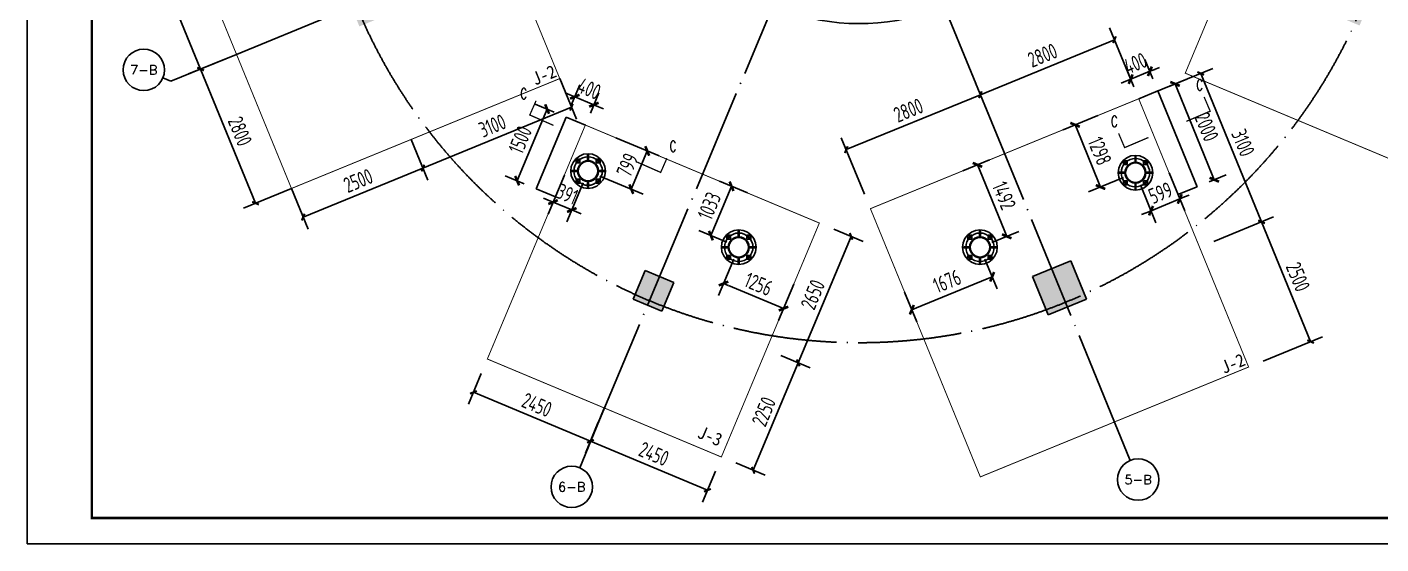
# Model space of a CAD drawing. Extents: x 6827379 to 6887889, y 99218 to 177608.
# Drawn here: x 6827379 to 6853529, y 147908 to 157893 of the extents above; entities that cross this region are included whole.
import ezdxf
from ezdxf.enums import TextEntityAlignment as Align

# ---------------------------------------------------------------- set-up
doc = ezdxf.new("R2010")
doc.units = 0
doc.header["$LTSCALE"] = 1000
doc.header["$MEASUREMENT"] = 0
for name, pattern in [('2', [18.5, 12, -3, 0.5, -3]), ('CONTINOUS', [2000000.0, 1000000.0, 1000000.0]), ('DOTE', [2.42, 2, -0.2, 0.02, -0.2])]:
    doc.linetypes.add(name, pattern=pattern)
for name, color, linetype in [('1505', 2, 'Continuous'), ('A_公文', 7, 'Continuous'), ('A_公标', 3, 'Continuous'), ('A_公框', 4, 'Continuous'), ('A_符号', 3, 'Continuous'), ('A_轴文', 7, 'Continuous'), ('A_轴标', 3, 'Continuous'), ('A_轴线', 9, 'DOTE'), ('AXIS_TEXT', 7, 'Continuous'), ('S_CL', 2, 'Continuous'), ('孔标注', 253, 'Continuous'), ('字符标注', 253, 'Continuous'), ('柱', 2, 'Continuous'), ('柱_主零件_实线', 2, 'Continuous'), ('柱_零件_实线', 3, 'Continuous'), ('校对1', 2, 'Continuous'), ('螺栓组-普通_实线', 1, 'Continuous')]:
    doc.layers.add(name, color=color, linetype=linetype)
doc.styles.add('_TCH_AXIS', font='COMPLEX', dxfattribs={"bigfont": 'GBCBIG'})
doc.styles.add('_TCH_DIM_T3', font='tssdeng.shx', dxfattribs={"width": 0.705882, "bigfont": 'tssdchn.shx'})
doc.styles.add('_TCH_LABEL', font='COMPLEX', dxfattribs={"bigfont": 'GBCBIG'})
doc.styles.add('COMPLEX', font='COMPLEX')
doc.styles.add('TSSD_Dimension', font='Tssdeng.shx', dxfattribs={"width": 0.7, "bigfont": 'hztxt.shx'})
doc.styles.add('黑1', font='simhei.ttf', dxfattribs={"width": 0.85})
doc.dimstyles.new('_TCH_ARCH&&100', dxfattribs={"dimtxt": 297.5, "dimasz": 100, "dimexe": 250, "dimexo": 300, "dimgap": 100, "dimtad": 1, "dimdec": 0, "dimzin": 0, "dimdsep": 46, "dimtxsty": '_TCH_DIM_T3', "dimblk": 'ARCHTICK', "dimcen": 0.09, "dimclrt": 7, "dimazin": 2, "dimtfac": 1, "dimtdec": 0, "dimtix": 1, "dimtmove": 2, "dimatfit": 3, "dimfxl": 1, "dimtolj": 1, "dimtzin": 0, "dimarcsym": 0})
doc.dimstyles.new('_TCH_ARROW&&100', dxfattribs={"dimtxt": 297.5, "dimasz": 200, "dimexe": 250, "dimexo": 300, "dimgap": 100, "dimtad": 1, "dimdec": 0, "dimzin": 0, "dimdsep": 46, "dimtxsty": '_TCH_DIM_T3', "dimcen": 0.09, "dimclrt": 7, "dimazin": 2, "dimtfac": 1, "dimtdec": 0, "dimtix": 1, "dimtmove": 2, "dimatfit": 3, "dimfxl": 1, "dimtolj": 1, "dimtzin": 0, "dimarcsym": 0})
doc.dimstyles.new('TSSD_100_100', dxfattribs={"dimtxt": 300, "dimasz": 100, "dimexe": 250, "dimexo": 250, "dimgap": 100, "dimtad": 1, "dimdec": 0, "dimzin": 0, "dimdsep": 46, "dimtxsty": 'TSSD_Dimension', "dimblk": '_TSDBK', "dimcen": 0, "dimclrt": 7, "dimadec": 0, "dimazin": 0, "dimtfac": 1, "dimtdec": 0, "dimtix": 1, "dimtmove": 2, "dimatfit": 3, "dimldrblk": '_TSDBK', "dimfxl": 1, "dimtolj": 1, "dimtzin": 0, "dimarcsym": 0})

# ---------------------------------------------------------------- blocks, each defined once
blk = doc.blocks.new('_ArchTick')
at = {"color": 0, "linetype": 'ByBlock', "const_width": 0.4}
blk.add_lwpolyline([(-0.5, -0.5), (0.5, 0.5)], dxfattribs=at)
blk = doc.blocks.new('*D28')
at = {"layer": 'A_公标', "color": 0, "linetype": 'CONTINOUS', "lineweight": -2, "transparency": 16777216}
for p, q in [((6841404, 149330), (6842273, 151405)), ((6841935, 151547), (6842503, 151309)), ((6841066, 149471), (6841634, 149233))]:
    blk.add_line(p, q, dxfattribs=at)
at = {"layer": 'Defpoints', "color": 0, "linetype": 'CONTINOUS', "transparency": 16777216}
for p in [(6841658, 151663), (6842273, 151405), (6840789, 149587)]:
    blk.add_point(p, dxfattribs=at)
at = {"layer": 'A_公标', "color": 0, "linetype": 'CONTINOUS', "lineweight": -2, "transparency": 16777216, "xscale": 100, "yscale": 100, "zscale": 100}
for p, rotation in [((6842273, 151405), 67.27599075912615), ((6841404, 149330), 247.2759907591261)]:
    blk.add_blockref('_ArchTick', p, dxfattribs=dict(at, rotation=rotation))
at = {"layer": 'A_公标', "color": 7, "linetype": 'CONTINOUS', "transparency": 16777216, "insert": (6841609, 150464), "char_height": 297.5, "attachment_point": 5, "rotation": 67.276, "style": '_TCH_DIM_T3'}
blk.add_mtext('\\A1;2250', dxfattribs=at)
blk = doc.blocks.new('*D29')
at = {"layer": 'A_公标', "color": 0, "linetype": 'CONTINOUS', "lineweight": -2, "transparency": 16777216}
for p, q in [((6842273, 151405), (6843296, 153850)), ((6842959, 153991), (6843527, 153753)), ((6841935, 151547), (6842503, 151309))]:
    blk.add_line(p, q, dxfattribs=at)
at = {"layer": 'Defpoints', "color": 0, "linetype": 'CONTINOUS', "transparency": 16777216}
for p in [(6842682, 154107), (6843296, 153850), (6841658, 151663)]:
    blk.add_point(p, dxfattribs=at)
at = {"layer": 'A_公标', "color": 0, "linetype": 'CONTINOUS', "lineweight": -2, "transparency": 16777216, "xscale": 100, "yscale": 100, "zscale": 100}
for p, rotation in [((6843296, 153850), 67.2759907591507), ((6842273, 151405), 247.2759907591507)]:
    blk.add_blockref('_ArchTick', p, dxfattribs=dict(at, rotation=rotation))
at = {"layer": 'A_公标', "color": 7, "linetype": 'CONTINOUS', "transparency": 16777216, "insert": (6842555, 152724), "char_height": 297.5, "attachment_point": 5, "rotation": 67.276, "style": '_TCH_DIM_T3'}
blk.add_mtext('\\A1;2650', dxfattribs=at)
blk = doc.blocks.new('*D30')
at = {"layer": 'A_公标', "color": 0, "linetype": 'CONTINOUS', "lineweight": -2, "transparency": 16777216}
for p, q in [((6846146, 155723), (6845697, 156818)), ((6843201, 155525), (6845792, 156586)), ((6843555, 154662), (6843106, 155756))]:
    blk.add_line(p, q, dxfattribs=at)
at = {"layer": 'Defpoints', "color": 0, "linetype": 'CONTINOUS', "transparency": 16777216}
for p in [(6845792, 156586), (6846259, 155446), (6843668, 154385)]:
    blk.add_point(p, dxfattribs=at)
at = {"layer": 'A_公标', "color": 0, "linetype": 'CONTINOUS', "lineweight": -2, "transparency": 16777216, "xscale": 100, "yscale": 100, "zscale": 100}
for p, rotation in [((6845792, 156586), 22.27599075913791), ((6843201, 155525), 202.2759907591379)]:
    blk.add_blockref('_ArchTick', p, dxfattribs=dict(at, rotation=rotation))
at = {"layer": 'A_公标', "color": 7, "linetype": 'CONTINOUS', "transparency": 16777216, "insert": (6844402, 156286), "char_height": 297.5, "attachment_point": 5, "rotation": 22.276, "style": '_TCH_DIM_T3'}
blk.add_mtext('\\A1;2800', dxfattribs=at)
blk = doc.blocks.new('*D31')
at = {"layer": 'A_公标', "color": 0, "linetype": 'CONTINOUS', "lineweight": -2, "transparency": 16777216}
for p, q in [((6848737, 156785), (6848289, 157879)), ((6845792, 156586), (6848383, 157648)), ((6846146, 155723), (6845697, 156818))]:
    blk.add_line(p, q, dxfattribs=at)
at = {"layer": 'Defpoints', "color": 0, "linetype": 'CONTINOUS', "transparency": 16777216}
for p in [(6848383, 157648), (6848850, 156507), (6846259, 155446)]:
    blk.add_point(p, dxfattribs=at)
at = {"layer": 'A_公标', "color": 0, "linetype": 'CONTINOUS', "lineweight": -2, "transparency": 16777216, "xscale": 100, "yscale": 100, "zscale": 100}
for p, rotation in [((6848383, 157648), 22.27599075914987), ((6845792, 156586), 202.2759907591499)]:
    blk.add_blockref('_ArchTick', p, dxfattribs=dict(at, rotation=rotation))
at = {"layer": 'A_公标', "color": 7, "linetype": 'CONTINOUS', "transparency": 16777216, "insert": (6846993, 157347), "char_height": 297.5, "attachment_point": 5, "rotation": 22.276, "style": '_TCH_DIM_T3'}
blk.add_mtext('\\A1;2800', dxfattribs=at)
blk = doc.blocks.new('*D32')
at = {"layer": 'A_公标', "color": 0, "linetype": 'CONTINOUS', "lineweight": -2, "transparency": 16777216}
for p, q in [((6850303, 153752), (6851454, 154224)), ((6852171, 151816), (6851223, 154129)), ((6851251, 151439), (6852402, 151910))]:
    blk.add_line(p, q, dxfattribs=at)
at = {"layer": 'Defpoints', "color": 0, "linetype": 'CONTINOUS', "transparency": 16777216}
for p in [(6851223, 154129), (6850026, 153639), (6850973, 151325)]:
    blk.add_point(p, dxfattribs=at)
at = {"layer": 'A_公标', "color": 0, "linetype": 'CONTINOUS', "lineweight": -2, "transparency": 16777216, "xscale": 100, "yscale": 100, "zscale": 100}
for p, rotation in [((6851223, 154129), 112.2759907591478), ((6852171, 151816), 292.2759907591478)]:
    blk.add_blockref('_ArchTick', p, dxfattribs=dict(at, rotation=rotation))
at = {"layer": 'A_公标', "color": 7, "linetype": 'CONTINOUS', "transparency": 16777216, "insert": (6851927, 153067), "char_height": 297.5, "attachment_point": 5, "rotation": 292.276, "style": '_TCH_DIM_T3'}
blk.add_mtext('\\A1;2500', dxfattribs=at)
blk = doc.blocks.new('*D33')
at = {"layer": 'A_公标', "color": 0, "linetype": 'CONTINOUS', "lineweight": -2, "transparency": 16777216}
for p, q in [((6849128, 156621), (6850279, 157093)), ((6851223, 154129), (6850048, 156998)), ((6850303, 153752), (6851454, 154224))]:
    blk.add_line(p, q, dxfattribs=at)
at = {"layer": 'Defpoints', "color": 0, "linetype": 'CONTINOUS', "transparency": 16777216}
for p in [(6850048, 156998), (6848850, 156507), (6850026, 153639)]:
    blk.add_point(p, dxfattribs=at)
at = {"layer": 'A_公标', "color": 0, "linetype": 'CONTINOUS', "lineweight": -2, "transparency": 16777216, "xscale": 100, "yscale": 100, "zscale": 100}
for p, rotation in [((6850048, 156998), 112.2759907591407), ((6851223, 154129), 292.2759907591407)]:
    blk.add_blockref('_ArchTick', p, dxfattribs=dict(at, rotation=rotation))
at = {"layer": 'A_公标', "color": 7, "linetype": 'CONTINOUS', "transparency": 16777216, "insert": (6850866, 155658), "char_height": 297.5, "attachment_point": 5, "rotation": 292.276, "style": '_TCH_DIM_T3'}
blk.add_mtext('\\A1;3100', dxfattribs=at)
blk = doc.blocks.new('*D34')
at = {"layer": 'A_公标', "color": 0, "linetype": 'CONTINOUS', "lineweight": -2, "transparency": 16777216}
for p, q in [((6838413, 150257), (6838163, 149660)), ((6838260, 149891), (6840520, 148944)), ((6840673, 149310), (6840423, 148713))]:
    blk.add_line(p, q, dxfattribs=at)
at = {"layer": 'Defpoints', "color": 0, "linetype": 'CONTINOUS', "transparency": 16777216}
for p in [(6838529, 150534), (6840789, 149587), (6840520, 148944)]:
    blk.add_point(p, dxfattribs=at)
at = {"layer": 'A_公标', "color": 0, "linetype": 'CONTINOUS', "lineweight": -2, "transparency": 16777216, "xscale": 100, "yscale": 100, "zscale": 100}
for p, rotation in [((6838260, 149891), 157.2759907591252), ((6840520, 148944), 337.2759907591251)]:
    blk.add_blockref('_ArchTick', p, dxfattribs=dict(at, rotation=rotation))
at = {"layer": 'A_公标', "color": 7, "linetype": 'CONTINOUS', "transparency": 16777216, "insert": (6839486, 149647), "char_height": 297.5, "attachment_point": 5, "rotation": 337.276, "style": '_TCH_DIM_T3'}
blk.add_mtext('\\A1;2450', dxfattribs=at)
blk = doc.blocks.new('*D35')
at = {"layer": 'A_公标', "color": 0, "linetype": 'CONTINOUS', "lineweight": -2, "transparency": 16777216}
for p, q in [((6836153, 151203), (6835903, 150606)), ((6836000, 150837), (6838260, 149891)), ((6838413, 150257), (6838163, 149660))]:
    blk.add_line(p, q, dxfattribs=at)
at = {"layer": 'Defpoints', "color": 0, "linetype": 'CONTINOUS', "transparency": 16777216}
for p in [(6836269, 151480), (6838529, 150534), (6838260, 149891)]:
    blk.add_point(p, dxfattribs=at)
at = {"layer": 'A_公标', "color": 0, "linetype": 'CONTINOUS', "lineweight": -2, "transparency": 16777216, "xscale": 100, "yscale": 100, "zscale": 100}
for p, rotation in [((6836000, 150837), 157.2759907591537), ((6838260, 149891), 337.2759907591537)]:
    blk.add_blockref('_ArchTick', p, dxfattribs=dict(at, rotation=rotation))
at = {"layer": 'A_公标', "color": 7, "linetype": 'CONTINOUS', "transparency": 16777216, "insert": (6837226, 150593), "char_height": 297.5, "attachment_point": 5, "rotation": 337.276, "style": '_TCH_DIM_T3'}
blk.add_mtext('\\A1;2450', dxfattribs=at)
blk = doc.blocks.new('*D36')
at = {"layer": 'A_公标', "color": 0, "linetype": 'CONTINOUS', "lineweight": -2, "transparency": 16777216}
for p, q in [((6834799, 155722), (6835120, 154938)), ((6832712, 154222), (6835026, 155169)), ((6832486, 154775), (6832807, 153991))]:
    blk.add_line(p, q, dxfattribs=at)
at = {"layer": 'Defpoints', "color": 0, "linetype": 'CONTINOUS', "transparency": 16777216}
for p in [(6834685, 156000), (6835026, 155169), (6832372, 155052)]:
    blk.add_point(p, dxfattribs=at)
at = {"layer": 'A_公标', "color": 0, "linetype": 'CONTINOUS', "lineweight": -2, "transparency": 16777216, "xscale": 100, "yscale": 100, "zscale": 100}
for p, rotation in [((6835026, 155169), 22.27599075914627), ((6832712, 154222), 202.2759907591463)]:
    blk.add_blockref('_ArchTick', p, dxfattribs=dict(at, rotation=rotation))
at = {"layer": 'A_公标', "color": 7, "linetype": 'CONTINOUS', "transparency": 16777216, "insert": (6833775, 154926), "char_height": 297.5, "attachment_point": 5, "rotation": 22.276, "style": '_TCH_DIM_T3'}
blk.add_mtext('\\A1;2500', dxfattribs=at)
blk = doc.blocks.new('*D37')
at = {"layer": 'A_公标', "color": 0, "linetype": 'CONTINOUS', "lineweight": -2, "transparency": 16777216}
for p, q in [((6837668, 156898), (6837989, 156113)), ((6835026, 155169), (6837894, 156345)), ((6834799, 155722), (6835120, 154938))]:
    blk.add_line(p, q, dxfattribs=at)
at = {"layer": 'Defpoints', "color": 0, "linetype": 'CONTINOUS', "transparency": 16777216}
for p in [(6837554, 157175), (6837894, 156345), (6834685, 156000)]:
    blk.add_point(p, dxfattribs=at)
at = {"layer": 'A_公标', "color": 0, "linetype": 'CONTINOUS', "lineweight": -2, "transparency": 16777216, "xscale": 100, "yscale": 100, "zscale": 100}
for p, rotation in [((6837894, 156345), 22.27599075914198), ((6835026, 155169), 202.275990759142)]:
    blk.add_blockref('_ArchTick', p, dxfattribs=dict(at, rotation=rotation))
at = {"layer": 'A_公标', "color": 7, "linetype": 'CONTINOUS', "transparency": 16777216, "insert": (6836366, 155987), "char_height": 297.5, "attachment_point": 5, "rotation": 22.276, "style": '_TCH_DIM_T3'}
blk.add_mtext('\\A1;3100', dxfattribs=at)
blk = doc.blocks.new('*D38')
at = {"layer": 'A_公标', "color": 0, "linetype": 'CONTINOUS', "lineweight": -2, "transparency": 16777216}
for p, q in [((6830363, 159957), (6829438, 159578)), ((6830731, 157082), (6829670, 159673)), ((6831425, 157366), (6830500, 156987))]:
    blk.add_line(p, q, dxfattribs=at)
at = {"layer": 'Defpoints', "color": 0, "linetype": 'CONTINOUS', "transparency": 16777216}
for p in [(6830641, 160071), (6829670, 159673), (6831702, 157479)]:
    blk.add_point(p, dxfattribs=at)
at = {"layer": 'A_公标', "color": 0, "linetype": 'CONTINOUS', "lineweight": -2, "transparency": 16777216, "xscale": 100, "yscale": 100, "zscale": 100}
for p, rotation in [((6829670, 159673), 112.2759907591351), ((6830731, 157082), 292.2759907591351)]:
    blk.add_blockref('_ArchTick', p, dxfattribs=dict(at, rotation=rotation))
at = {"layer": 'A_公标', "color": 7, "linetype": 'CONTINOUS', "transparency": 16777216, "insert": (6830431, 158471), "char_height": 297.5, "attachment_point": 5, "rotation": 292.276, "style": '_TCH_DIM_T3'}
blk.add_mtext('\\A1;2800', dxfattribs=at)
blk = doc.blocks.new('*D39')
at = {"layer": 'A_公标', "color": 0, "linetype": 'CONTINOUS', "lineweight": -2, "transparency": 16777216}
for p, q in [((6831425, 157366), (6830500, 156987)), ((6831792, 154491), (6830731, 157082)), ((6832486, 154775), (6831561, 154396))]:
    blk.add_line(p, q, dxfattribs=at)
at = {"layer": 'Defpoints', "color": 0, "linetype": 'CONTINOUS', "transparency": 16777216}
for p in [(6831702, 157479), (6830731, 157082), (6832764, 154888)]:
    blk.add_point(p, dxfattribs=at)
at = {"layer": 'A_公标', "color": 0, "linetype": 'CONTINOUS', "lineweight": -2, "transparency": 16777216, "xscale": 100, "yscale": 100, "zscale": 100}
for p, rotation in [((6830731, 157082), 112.2759907591351), ((6831792, 154491), 292.2759907591351)]:
    blk.add_blockref('_ArchTick', p, dxfattribs=dict(at, rotation=rotation))
at = {"layer": 'A_公标', "color": 7, "linetype": 'CONTINOUS', "transparency": 16777216, "insert": (6831492, 155880), "char_height": 297.5, "attachment_point": 5, "rotation": 292.276, "style": '_TCH_DIM_T3'}
blk.add_mtext('\\A1;2800', dxfattribs=at)
blk = doc.blocks.new('*D67')
at = {"layer": 'A_公标', "color": 0, "lineweight": -2, "transparency": 16777216}
for p, q in [((6841819, 158388), (6841876, 158526)), ((6845061, 158375), (6845004, 158514))]:
    blk.add_line(p, q, dxfattribs=at)
blk.add_arc((6843455, 162295), 4336, 249.9191, 289.6329, dxfattribs=at)
at = {"layer": 'A_公标', "color": 0, "transparency": 16777216}
for points in [[(6841954, 158191), (6841978, 158253), (6841780, 158295)], [(6844900, 158242), (6844924, 158180), (6845098, 158282)]]:
    blk.add_solid(points, dxfattribs=at)
at = {"layer": 'Defpoints', "color": 0, "transparency": 16777216}
for p in [(6843455, 162295), (6841703, 158111), (6842872, 157998), (6845174, 158097)]:
    blk.add_point(p, dxfattribs=at)
at = {"layer": 'A_公标', "color": 7, "transparency": 16777216, "insert": (6843439, 158208), "char_height": 297.5, "attachment_point": 5, "rotation": 359.776, "style": '_TCH_DIM_T3'}
blk.add_mtext('\\A1;45°', dxfattribs=at)
blk = doc.blocks.new('_AXISO')
blk.add_circle((0, 0), 0.5)
at = {"layer": 'AXIS_TEXT', "style": 'COMPLEX', "width": 1.041667}
blk.add_attdef('A', text='', height=0.56, dxfattribs=at).set_placement((-0.25, -0.28), (0.25, -0.28), align=Align.FIT)
blk = doc.blocks.new('asdadasdsd')
at = {"layer": '孔标注', "const_width": 2}
blk.add_lwpolyline([(6501282, 156577, 1), (6501280, 156577, 1), (6501282, 156577, 1)], format="xyb", dxfattribs=at)
at = {"layer": '字符标注'}
for p, q in [((6501281, 156607), (6501281, 156547)), ((6501281, 156607), (6501281, 156547)), ((6501700, 156577), (6501640, 156577)), ((6501700, 156577), (6501640, 156577)), ((6501251, 156188), (6501311, 156188)), ((6501251, 156188), (6501311, 156188)), ((6501670, 156158), (6501670, 156218)), ((6501670, 156158), (6501670, 156218))]:
    blk.add_line(p, q, dxfattribs=at)
for start, end in [(45, 135), (135, 225), (315, 45), (225, 315)]:
    blk.add_arc((6501475, 156382), 275, start, end, dxfattribs=at)
at = {"layer": '柱_主零件_实线'}
for p, q in [((6501282, 156434), (6501275, 156382)), ((6501275, 156382), (6501282, 156330)), ((6501302, 156482), (6501282, 156434)), ((6501292, 156431), (6501285, 156382)), ((6501285, 156382), (6501292, 156333)), ((6501311, 156477), (6501292, 156431)), ((6501334, 156524), (6501302, 156482)), ((6501341, 156517), (6501311, 156477)), ((6501375, 156555), (6501334, 156524)), ((6501380, 156547), (6501341, 156517)), ((6501424, 156575), (6501375, 156555)), ((6501426, 156566), (6501380, 156547)), ((6501475, 156582), (6501424, 156575)), ((6501475, 156572), (6501426, 156566)), ((6501527, 156575), (6501475, 156582)), ((6501525, 156566), (6501475, 156572)), ((6501570, 156547), (6501525, 156566)), ((6501575, 156555), (6501527, 156575)), ((6501610, 156517), (6501570, 156547)), ((6501617, 156524), (6501575, 156555)), ((6501640, 156477), (6501610, 156517)), ((6501649, 156482), (6501617, 156524)), ((6501659, 156431), (6501640, 156477)), ((6501669, 156434), (6501649, 156482)), ((6501665, 156382), (6501659, 156431)), ((6501659, 156333), (6501665, 156382)), ((6501675, 156382), (6501669, 156434)), ((6501669, 156330), (6501675, 156382)), ((6501282, 156330), (6501302, 156282)), ((6501292, 156333), (6501311, 156287)), ((6501302, 156282), (6501334, 156241)), ((6501311, 156287), (6501341, 156248)), ((6501334, 156241), (6501375, 156209)), ((6501341, 156248), (6501380, 156218)), ((6501375, 156209), (6501424, 156189)), ((6501380, 156218), (6501426, 156199)), ((6501424, 156189), (6501475, 156182)), ((6501426, 156199), (6501475, 156192)), ((6501475, 156192), (6501525, 156199)), ((6501475, 156182), (6501527, 156189)), ((6501525, 156199), (6501570, 156218)), ((6501527, 156189), (6501575, 156209)), ((6501570, 156218), (6501610, 156248)), ((6501575, 156209), (6501617, 156241)), ((6501610, 156248), (6501640, 156287)), ((6501617, 156241), (6501649, 156282)), ((6501640, 156287), (6501659, 156333)), ((6501649, 156282), (6501669, 156330))]:
    blk.add_line(p, q, dxfattribs=at)
at = {"layer": '柱_零件_实线'}
for p, q in [((6501238, 156619), (6501308, 156672)), ((6501308, 156672), (6501389, 156706)), ((6501389, 156706), (6501475, 156717)), ((6501467, 156582), (6501467, 156697)), ((6501467, 156697), (6501483, 156697)), ((6501467, 156640), (6501483, 156640)), ((6501475, 156717), (6501562, 156706)), ((6501483, 156697), (6501483, 156582)), ((6501562, 156706), (6501643, 156672)), ((6501643, 156672), (6501712, 156619)), ((6501140, 156382), (6501152, 156469)), ((6501152, 156295), (6501140, 156382)), ((6501152, 156469), (6501185, 156550)), ((6501160, 156390), (6501275, 156390)), ((6501160, 156374), (6501160, 156390)), ((6501275, 156374), (6501160, 156374)), ((6501185, 156550), (6501238, 156619)), ((6501217, 156374), (6501217, 156390)), ((6501243, 156614), (6501318, 156614)), ((6501243, 156539), (6501243, 156614)), ((6501318, 156539), (6501243, 156539)), ((6501275, 156374), (6501275, 156390)), ((6501318, 156614), (6501318, 156539)), ((6501467, 156582), (6501483, 156582)), ((6501632, 156614), (6501707, 156614)), ((6501632, 156539), (6501632, 156614)), ((6501707, 156539), (6501632, 156539)), ((6501675, 156390), (6501790, 156390)), ((6501675, 156390), (6501675, 156374)), ((6501790, 156374), (6501675, 156374)), ((6501707, 156614), (6501707, 156539)), ((6501712, 156619), (6501765, 156550)), ((6501733, 156390), (6501733, 156374)), ((6501765, 156550), (6501799, 156469)), ((6501790, 156390), (6501790, 156374)), ((6501799, 156469), (6501810, 156382)), ((6501810, 156382), (6501799, 156295)), ((6501185, 156215), (6501152, 156295)), ((6501238, 156145), (6501185, 156215)), ((6501308, 156092), (6501238, 156145)), ((6501243, 156150), (6501243, 156225)), ((6501243, 156225), (6501318, 156225)), ((6501318, 156150), (6501243, 156150)), ((6501318, 156225), (6501318, 156150)), ((6501467, 156067), (6501467, 156182)), ((6501483, 156182), (6501467, 156182)), ((6501483, 156124), (6501467, 156124)), ((6501483, 156182), (6501483, 156067)), ((6501632, 156150), (6501632, 156225)), ((6501632, 156225), (6501707, 156225)), ((6501707, 156150), (6501632, 156150)), ((6501712, 156145), (6501643, 156092)), ((6501707, 156225), (6501707, 156150)), ((6501765, 156215), (6501712, 156145)), ((6501799, 156295), (6501765, 156215)), ((6501389, 156059), (6501308, 156092)), ((6501475, 156047), (6501389, 156059)), ((6501483, 156067), (6501467, 156067)), ((6501562, 156059), (6501475, 156047)), ((6501643, 156092), (6501562, 156059))]:
    blk.add_line(p, q, dxfattribs=at)
at = {"layer": '柱_零件_实线', "color": 3, "linetype": '2'}
for p, q in [((6501245, 156374), (6501245, 156390)), ((6501467, 156612), (6501483, 156612)), ((6501705, 156390), (6501705, 156374)), ((6501483, 156152), (6501467, 156152))]:
    blk.add_line(p, q, dxfattribs=at)
at = {"layer": '螺栓组-普通_实线', "color": 253}
for p, q in [((6501301, 156577), (6501261, 156577)), ((6501281, 156607), (6501281, 156547)), ((6501690, 156577), (6501650, 156577)), ((6501670, 156607), (6501670, 156547)), ((6501301, 156188), (6501261, 156188)), ((6501281, 156218), (6501281, 156158)), ((6501690, 156188), (6501650, 156188)), ((6501670, 156218), (6501670, 156158))]:
    blk.add_line(p, q, dxfattribs=at)
at = {"layer": '螺栓组-普通_实线', "const_width": 10}
for points in [[(6501286, 156577, 1), (6501276, 156577, 1), (6501286, 156577, 1)], [(6501675, 156577, 1), (6501665, 156577, 1), (6501675, 156577, 1)], [(6501286, 156188, 1), (6501276, 156188, 1), (6501286, 156188, 1)], [(6501675, 156188, 1), (6501665, 156188, 1), (6501675, 156188, 1)]]:
    blk.add_lwpolyline(points, format="xyb", dxfattribs=at)
blk = doc.blocks.new('_TSDBK')
blk.add_line((-1, 0), (0, 0))
at = {"const_width": 0.5}
blk.add_lwpolyline([(-0.7, -0.7), (0.7, 0.7)], dxfattribs=at)
blk = doc.blocks.new('*D183')
at = {"layer": 'Defpoints', "color": 0, "linetype": 'CONTINOUS', "transparency": 16777216}
for p in [(6838523, 155849), (6839358, 155499), (6838215, 155111)]:
    blk.add_point(p, dxfattribs=at)
at = {"layer": '校对1', "color": 0, "linetype": 'CONTINOUS', "lineweight": -2, "transparency": 16777216}
for p, q in [((6838754, 155752), (6839589, 155402)), ((6839088, 154854), (6839320, 155407)), ((6838445, 155015), (6839280, 154665))]:
    blk.add_line(p, q, dxfattribs=at)
at = {"layer": '校对1', "color": 0, "linetype": 'CONTINOUS', "lineweight": -2, "transparency": 16777216, "xscale": 100, "yscale": 100, "zscale": 100}
for p, rotation in [((6839358, 155499), 67.27599075913074), ((6839050, 154762), 247.2759907591307)]:
    blk.add_blockref('_TSDBK', p, dxfattribs=dict(at, rotation=rotation))
at = {"layer": '校对1', "color": 7, "linetype": 'CONTINOUS', "transparency": 16777216, "insert": (6838974, 155227), "char_height": 300, "attachment_point": 5, "rotation": 67.276, "style": 'TSSD_Dimension'}
blk.add_mtext('\\A1;799', dxfattribs=at)
blk = doc.blocks.new('*D184')
at = {"layer": 'Defpoints', "color": 0, "linetype": 'CONTINOUS', "transparency": 16777216}
for p in [(6837853, 155263), (6838215, 155111), (6837538, 154511)]:
    blk.add_point(p, dxfattribs=at)
at = {"layer": '校对1', "color": 0, "linetype": 'CONTINOUS', "lineweight": -2, "transparency": 16777216}
for p, q in [((6837757, 155032), (6837442, 154280)), ((6838118, 154881), (6837803, 154129)), ((6837446, 154549), (6837354, 154588)), ((6837900, 154359), (6837538, 154511)), ((6837992, 154321), (6838084, 154282))]:
    blk.add_line(p, q, dxfattribs=at)
at = {"layer": '校对1', "color": 0, "linetype": 'CONTINOUS', "lineweight": -2, "transparency": 16777216, "xscale": 100, "yscale": 100, "zscale": 100}
for p, rotation in [((6837538, 154511), 337.2759907591529), ((6837900, 154359), 157.275990759153)]:
    blk.add_blockref('_TSDBK', p, dxfattribs=dict(at, rotation=rotation))
at = {"layer": '校对1', "color": 7, "linetype": 'CONTINOUS', "transparency": 16777216, "insert": (6837816, 154666), "char_height": 300, "attachment_point": 5, "rotation": 337.276, "style": 'TSSD_Dimension'}
blk.add_mtext('\\A1;391', dxfattribs=at)
blk = doc.blocks.new('*D185')
at = {"layer": 'Defpoints', "color": 0, "linetype": 'CONTINOUS', "transparency": 16777216}
for p in [(6848788, 155079), (6849342, 155307), (6849643, 154572)]:
    blk.add_point(p, dxfattribs=at)
at = {"layer": '校对1', "color": 0, "linetype": 'CONTINOUS', "lineweight": -2, "transparency": 16777216}
for p, q in [((6849437, 155075), (6849738, 154341)), ((6848882, 154848), (6849183, 154114)), ((6849088, 154345), (6849643, 154572)), ((6849736, 154610), (6849828, 154648)), ((6848996, 154307), (6848903, 154269))]:
    blk.add_line(p, q, dxfattribs=at)
at = {"layer": '校对1', "color": 0, "linetype": 'CONTINOUS', "lineweight": -2, "transparency": 16777216, "xscale": 100, "yscale": 100, "zscale": 100}
for p, rotation in [((6849643, 154572), 202.2759907591507), ((6849088, 154345), 22.27599075915068)]:
    blk.add_blockref('_TSDBK', p, dxfattribs=dict(at, rotation=rotation))
at = {"layer": '校对1', "color": 7, "linetype": 'CONTINOUS', "transparency": 16777216, "insert": (6849271, 154690), "char_height": 300, "attachment_point": 5, "rotation": 22.276, "style": 'TSSD_Dimension'}
blk.add_mtext('\\A1;599', dxfattribs=at)
blk = doc.blocks.new('*D186')
at = {"layer": 'Defpoints', "color": 0, "linetype": 'CONTINOUS', "transparency": 16777216}
for p in [(6848296, 156280), (6847621, 156004), (6848788, 155079)]:
    blk.add_point(p, dxfattribs=at)
at = {"layer": '校对1', "color": 0, "linetype": 'CONTINOUS', "lineweight": -2, "transparency": 16777216}
for p, q in [((6848064, 156185), (6847389, 155909)), ((6848075, 154895), (6847659, 155911)), ((6848556, 154985), (6847881, 154708))]:
    blk.add_line(p, q, dxfattribs=at)
at = {"layer": '校对1', "color": 0, "linetype": 'CONTINOUS', "lineweight": -2, "transparency": 16777216, "xscale": 100, "yscale": 100, "zscale": 100}
for p, rotation in [((6847621, 156004), 112.2759907591368), ((6848113, 154803), 292.2759907591368)]:
    blk.add_blockref('_TSDBK', p, dxfattribs=dict(at, rotation=rotation))
at = {"layer": '校对1', "color": 7, "linetype": 'CONTINOUS', "transparency": 16777216, "insert": (6848098, 155498), "char_height": 300, "attachment_point": 5, "rotation": 292.276, "style": 'TSSD_Dimension'}
blk.add_mtext('\\A1;1298', dxfattribs=at)
blk = doc.blocks.new('*D194')
at = {"layer": 'Defpoints', "color": 0, "linetype": 'CONTINOUS', "transparency": 16777216}
for p in [(6838327, 156393), (6837793, 156154), (6838162, 156000)]:
    blk.add_point(p, dxfattribs=at)
at = {"layer": '校对1', "color": 0, "linetype": 'CONTINOUS', "lineweight": -2, "transparency": 16777216}
for p, q in [((6837890, 156385), (6838054, 156778)), ((6837865, 156586), (6837773, 156624)), ((6837958, 156547), (6838327, 156393)), ((6838259, 156230), (6838423, 156623)), ((6838419, 156354), (6838511, 156315))]:
    blk.add_line(p, q, dxfattribs=at)
at = {"layer": '校对1', "color": 0, "linetype": 'CONTINOUS', "lineweight": -2, "transparency": 16777216, "xscale": 100, "yscale": 100, "zscale": 100}
for p, rotation in [((6837958, 156547), 337.27599075915), ((6838327, 156393), 157.2759907591501)]:
    blk.add_blockref('_TSDBK', p, dxfattribs=dict(at, rotation=rotation))
at = {"layer": '校对1', "color": 7, "linetype": 'CONTINOUS', "transparency": 16777216, "insert": (6838239, 156700), "char_height": 300, "attachment_point": 5, "rotation": 337.276, "style": 'TSSD_Dimension'}
blk.add_mtext('\\A1;400', dxfattribs=at)
blk = doc.blocks.new('*D195')
at = {"layer": 'Defpoints', "color": 0, "linetype": 'CONTINOUS', "transparency": 16777216}
for p in [(6837793, 156154), (6836845, 154925), (6837214, 154771)]:
    blk.add_point(p, dxfattribs=at)
at = {"layer": '校对1', "color": 0, "linetype": 'CONTINOUS', "lineweight": -2, "transparency": 16777216}
for p, q in [((6837563, 156251), (6837194, 156405)), ((6837386, 156217), (6836884, 155017)), ((6836983, 154867), (6836614, 155022))]:
    blk.add_line(p, q, dxfattribs=at)
at = {"layer": '校对1', "color": 0, "linetype": 'CONTINOUS', "lineweight": -2, "transparency": 16777216, "xscale": 100, "yscale": 100, "zscale": 100}
for p, rotation in [((6837424, 156309), 67.27599075918347), ((6836845, 154925), 247.2759907591835)]:
    blk.add_blockref('_TSDBK', p, dxfattribs=dict(at, rotation=rotation))
at = {"layer": '校对1', "color": 7, "linetype": 'CONTINOUS', "transparency": 16777216, "insert": (6836904, 155714), "char_height": 300, "attachment_point": 5, "rotation": 67.276, "style": 'TSSD_Dimension'}
blk.add_mtext('\\A1;1500', dxfattribs=at)
blk = doc.blocks.new('*D196')
at = {"layer": 'Defpoints', "color": 0, "linetype": 'CONTINOUS', "transparency": 16777216}
for p in [(6849066, 157038), (6849221, 156659), (6848850, 156507)]:
    blk.add_point(p, dxfattribs=at)
at = {"layer": '校对1', "color": 0, "linetype": 'CONTINOUS', "lineweight": -2, "transparency": 16777216}
for p, q in [((6849126, 156890), (6848971, 157269)), ((6848756, 156739), (6848601, 157117)), ((6848695, 156886), (6849066, 157038)), ((6849158, 157075), (6849251, 157113)), ((6848603, 156848), (6848510, 156810))]:
    blk.add_line(p, q, dxfattribs=at)
at = {"layer": '校对1', "color": 0, "linetype": 'CONTINOUS', "lineweight": -2, "transparency": 16777216, "xscale": 100, "yscale": 100, "zscale": 100}
for p, rotation in [((6849066, 157038), 202.2759907591329), ((6848695, 156886), 22.27599075913294)]:
    blk.add_blockref('_TSDBK', p, dxfattribs=dict(at, rotation=rotation))
at = {"layer": '校对1', "color": 7, "linetype": 'CONTINOUS', "transparency": 16777216, "insert": (6848786, 157193), "char_height": 300, "attachment_point": 5, "rotation": 22.276, "style": 'TSSD_Dimension'}
blk.add_mtext('\\A1;400', dxfattribs=at)
blk = doc.blocks.new('*D197')
at = {"layer": 'Defpoints', "color": 0, "linetype": 'CONTINOUS', "transparency": 16777216}
for p in [(6849221, 156659), (6849979, 154808), (6850310, 154944)]:
    blk.add_point(p, dxfattribs=at)
at = {"layer": '校对1', "color": 0, "linetype": 'CONTINOUS', "lineweight": -2, "transparency": 16777216}
for p, q in [((6849452, 156754), (6849783, 156889)), ((6849590, 156702), (6850272, 155036)), ((6850210, 154903), (6850541, 155039))]:
    blk.add_line(p, q, dxfattribs=at)
at = {"layer": '校对1', "color": 0, "linetype": 'CONTINOUS', "lineweight": -2, "transparency": 16777216, "xscale": 100, "yscale": 100, "zscale": 100}
for p, rotation in [((6849552, 156795), 112.2759907591537), ((6850310, 154944), 292.2759907591536)]:
    blk.add_blockref('_TSDBK', p, dxfattribs=dict(at, rotation=rotation))
at = {"layer": '校对1', "color": 7, "linetype": 'CONTINOUS', "transparency": 16777216, "insert": (6850162, 155964), "char_height": 300, "attachment_point": 5, "rotation": 292.276, "style": 'TSSD_Dimension'}
blk.add_mtext('\\A1;2000', dxfattribs=at)
blk = doc.blocks.new('*D224')
at = {"layer": 'Defpoints', "color": 0, "linetype": 'CONTINOUS', "transparency": 16777216}
for p in [(6841125, 153639), (6842283, 153154), (6841990, 152454)]:
    blk.add_point(p, dxfattribs=at)
at = {"layer": '校对1', "color": 0, "linetype": 'CONTINOUS', "lineweight": -2, "transparency": 16777216}
for p, q in [((6841028, 153408), (6840735, 152708)), ((6840924, 152900), (6841897, 152492)), ((6842186, 152923), (6841893, 152223))]:
    blk.add_line(p, q, dxfattribs=at)
at = {"layer": '校对1', "color": 0, "linetype": 'CONTINOUS', "lineweight": -2, "transparency": 16777216, "xscale": 100, "yscale": 100, "zscale": 100}
for p, rotation in [((6840831, 152939), 157.2759907591391), ((6841990, 152454), 337.2759907591391)]:
    blk.add_blockref('_TSDBK', p, dxfattribs=dict(at, rotation=rotation))
at = {"layer": '校对1', "color": 7, "linetype": 'CONTINOUS', "transparency": 16777216, "insert": (6841507, 152927), "char_height": 300, "attachment_point": 5, "rotation": 337.276, "style": 'TSSD_Dimension'}
blk.add_mtext('\\A1;1256', dxfattribs=at)
blk = doc.blocks.new('*D225')
at = {"layer": 'Defpoints', "color": 0, "linetype": 'CONTINOUS', "transparency": 16777216}
for p in [(6840986, 154817), (6841524, 154592), (6841125, 153639)]:
    blk.add_point(p, dxfattribs=at)
at = {"layer": '校对1', "color": 0, "linetype": 'CONTINOUS', "lineweight": -2, "transparency": 16777216}
for p, q in [((6841293, 154689), (6840756, 154914)), ((6840626, 153956), (6840948, 154725)), ((6840894, 153736), (6840357, 153961))]:
    blk.add_line(p, q, dxfattribs=at)
at = {"layer": '校对1', "color": 0, "linetype": 'CONTINOUS', "lineweight": -2, "transparency": 16777216, "xscale": 100, "yscale": 100, "zscale": 100}
for p, rotation in [((6840986, 154817), 67.27599075913344), ((6840587, 153864), 247.2759907591334)]:
    blk.add_blockref('_TSDBK', p, dxfattribs=dict(at, rotation=rotation))
at = {"layer": '校对1', "color": 7, "linetype": 'CONTINOUS', "transparency": 16777216, "insert": (6840556, 154437), "char_height": 300, "attachment_point": 5, "rotation": 67.276, "style": 'TSSD_Dimension'}
blk.add_mtext('\\A1;1033', dxfattribs=at)
blk = doc.blocks.new('*D226')
at = {"layer": 'Defpoints', "color": 0, "linetype": 'CONTINOUS', "transparency": 16777216}
for p in [(6845785, 153639), (6844234, 153004), (6844468, 152432)]:
    blk.add_point(p, dxfattribs=at)
at = {"layer": '校对1', "color": 0, "linetype": 'CONTINOUS', "lineweight": -2, "transparency": 16777216}
for p, q in [((6845880, 153408), (6846114, 152836)), ((6845926, 153030), (6844561, 152470)), ((6844329, 152772), (6844563, 152201))]:
    blk.add_line(p, q, dxfattribs=at)
at = {"layer": '校对1', "color": 0, "linetype": 'CONTINOUS', "lineweight": -2, "transparency": 16777216, "xscale": 100, "yscale": 100, "zscale": 100}
for p, rotation in [((6846019, 153068), 22.27599075915013), ((6844468, 152432), 202.2759907591501)]:
    blk.add_blockref('_TSDBK', p, dxfattribs=dict(at, rotation=rotation))
at = {"layer": '校对1', "color": 7, "linetype": 'CONTINOUS', "transparency": 16777216, "insert": (6845149, 152981), "char_height": 300, "attachment_point": 5, "rotation": 22.276, "style": 'TSSD_Dimension'}
blk.add_mtext('\\A1;1676', dxfattribs=at)
blk = doc.blocks.new('*D227')
at = {"layer": 'Defpoints', "color": 0, "linetype": 'CONTINOUS', "transparency": 16777216}
for p in [(6845736, 155231), (6845219, 155020), (6845785, 153639)]:
    blk.add_point(p, dxfattribs=at)
at = {"layer": '校对1', "color": 0, "linetype": 'CONTINOUS', "lineweight": -2, "transparency": 16777216}
for p, q in [((6845451, 155115), (6845967, 155326)), ((6846263, 153943), (6845774, 155139)), ((6846016, 153734), (6846533, 153945))]:
    blk.add_line(p, q, dxfattribs=at)
at = {"layer": '校对1', "color": 0, "linetype": 'CONTINOUS', "lineweight": -2, "transparency": 16777216, "xscale": 100, "yscale": 100, "zscale": 100}
for p, rotation in [((6845736, 155231), 112.2759907591596), ((6846301, 153850), 292.2759907591596)]:
    blk.add_blockref('_TSDBK', p, dxfattribs=dict(at, rotation=rotation))
at = {"layer": '校对1', "color": 7, "linetype": 'CONTINOUS', "transparency": 16777216, "insert": (6846250, 154636), "char_height": 300, "attachment_point": 5, "rotation": 292.276, "style": 'TSSD_Dimension'}
blk.add_mtext('\\A1;1492', dxfattribs=at)

msp = doc.modelspace()

# ---------------------------------------------------------------- hatches: boundary and pattern name
at = {"layer": '校对1', "linetype": 'CONTINOUS'}
h = msp.add_hatch(color=253, dxfattribs=at)
edge = h.paths.add_edge_path(flags=17)
edge.add_arc((6846652.6, 166811.4), 250, 0, 360)
edge = h.paths.add_edge_path(flags=17)
edge.add_arc((6846652.6, 166811.4), 250, 0, 360)
edge = h.paths.add_edge_path()
edge.add_arc((6840326.4, 166811.4), 250, 0, 360)
h.paths.add_polyline_path([(6840110.1, 171515), (6839806.8, 172255.3), (6839066.5, 171952), (6839369.8, 171211.7)])
h.paths.add_polyline_path([(6847826.2, 171956), (6847272.8, 172187.8), (6847041, 171634.4), (6847594.4, 171402.6)])
h.paths.add_polyline_path([(6834115.2, 165880.9), (6834346.9, 166434.4), (6833793.5, 166666.1), (6833561.7, 166112.7)])
h.paths.add_polyline_path([(6853415.3, 165942.7), (6853112.1, 166683), (6852371.8, 166379.7), (6852675, 165639.4)])
h.paths.add_polyline_path([(6834537.8, 158209.7), (6834234.6, 158950), (6833494.3, 158646.7), (6833797.5, 157906.5)])
h.paths.add_polyline_path([(6853116.1, 157923.3), (6853347.9, 158476.8), (6852794.5, 158708.5), (6852562.7, 158155.1)])
h.paths.add_polyline_path([(6839868.6, 152955.1), (6839315.2, 153186.8), (6839083.4, 152633.4), (6839636.8, 152401.6)])
h.paths.add_polyline_path([(6847843.1, 152637.5), (6847539.8, 153377.7), (6846799.5, 153074.5), (6847102.8, 152334.2)])

# ---------------------------------------------------------------- linework, layer by layer
at = {"color": 2, "linetype": 'CONTINOUS'}
msp.add_line((6849220.6, 156658.9), (6849978.8, 154808.2), dxfattribs=at)
for points in [[(6849220.6, 156658.9), (6848850.5, 156507.3)], [(6837793.2, 156154.4), (6837213.8, 154770.8)], [(6838162.2, 155999.8), (6837793.2, 156154.4)], [(6849978.8, 154808.2), (6849608.6, 154656.6)], [(6837582.7, 154616.3), (6837213.8, 154770.8)]]:
    msp.add_lwpolyline(points, dxfattribs=at)
at = {"layer": '1505', "color": 9, "const_width": 18}
for points in [[(6832486, 154774.7), (6837668, 156897.5), (6835545.2, 162079.6), (6830363.2, 159956.8), (6832486, 154774.7)], [(6849749.1, 157001.9), (6854269, 155108.9), (6856161, 159628.4), (6851642, 161521.7), (6849749.1, 157001.9)], [(6845791.2, 149202.5), (6850973.3, 151325.3), (6848850.5, 156507.3), (6843668.4, 154384.5), (6845791.2, 149202.5)], [(6840789.1, 149587), (6842682.1, 154106.9), (6838162.2, 155999.8), (6836269.2, 151480), (6840789.1, 149587)]]:
    msp.add_lwpolyline(points, dxfattribs=at)
at = {"layer": 'A_公框', "linetype": 'CONTINOUS'}
msp.add_lwpolyline([(6827379.4, 147907.5), (6869429.4, 147907.5), (6869429.4, 177607.5), (6827379.4, 177607.5)], close=True, dxfattribs=at)
at = {"layer": 'A_公框', "linetype": 'CONTINOUS', "const_width": 50}
msp.add_lwpolyline([(6828629.4, 148407.5), (6868929.4, 148407.5), (6868929.4, 177107.5), (6828629.4, 177107.5)], close=True, dxfattribs=at)
at = {"layer": 'A_符号', "linetype": 'CONTINOUS', "const_width": 25}
for points in [[(6837209.8, 156469), (6837089.3, 156194.3), (6837547.2, 155993.4)], [(6849771.1, 156071.7), (6850231.1, 156267.6), (6850113.6, 156543.6)], [(6848461.5, 155840), (6848579, 155564), (6849039.1, 155759.9)], [(6839159.5, 155286), (6839617.4, 155085.1), (6839737.9, 155359.8)]]:
    msp.add_lwpolyline(points, dxfattribs=at)
at = {"layer": 'A_轴标'}
for p, q in [((6831422.1, 157365.6), (6830155.4, 156846.7)), ((6830002.5, 156910.7), (6830155.4, 156846.7)), ((6838528, 150530.6), (6838179.1, 149681.8)), ((6838437.4, 150302), (6838053, 149378.9)), ((6848383.7, 150262), (6848687.6, 149520.2))]:
    msp.add_line(p, q, dxfattribs=at)
at = {"layer": 'A_轴线'}
for p, q in [((6838437.4, 150302), (6848476.7, 174285.6)), ((6838525.9, 174327.5), (6848383.7, 150262)), ((6831422.1, 157365.6), (6855487.5, 167223.9))]:
    msp.add_line(p, q, dxfattribs=at)
msp.add_circle((6843454.8, 162294.8), 10500, dxfattribs=at)
at = {"layer": 'S_CL'}
for p, q in [((6847539.8, 153377.7), (6846799.5, 153074.5)), ((6847843.1, 152637.5), (6847539.8, 153377.7)), ((6839315.2, 153186.8), (6839083.4, 152633.4)), ((6839868.6, 152955.1), (6839315.2, 153186.8)), ((6846799.5, 153074.5), (6847102.8, 152334.2)), ((6839636.8, 152401.6), (6839868.6, 152955.1)), ((6839083.4, 152633.4), (6839636.8, 152401.6)), ((6847102.8, 152334.2), (6847843.1, 152637.5))]:
    msp.add_line(p, q, dxfattribs=at)
at = {"layer": 'S_CL', "color": 0}
for centre, radius in [((6838214.5, 155111.5), 200), ((6838214.5, 155111.5), 190), ((6848787.6, 155079.4), 200), ((6848787.6, 155079.4), 190), ((6841124.6, 153639), 200), ((6841124.6, 153639), 190), ((6845785, 153639), 200), ((6845785, 153639), 190)]:
    msp.add_circle(centre, radius, dxfattribs=at)

# ---------------------------------------------------------------- block references
at = {"layer": 'A_轴标'}
ref = msp.add_blockref('_AXISO', (6829633.6, 157065.2), dxfattribs=dict(at, xscale=800, yscale=800, zscale=800))
ref.add_attrib('A', '7-B', dxfattribs={"layer": 'A_轴文', "height": 177.09, "style": '_TCH_AXIS'}).set_placement((6829367.9, 156976.6), (6829899.2, 156976.6), align=Align.FIT)
ref = msp.add_blockref('_AXISO', (6837899.2, 149009.6), dxfattribs=dict(at, xscale=800, yscale=800, zscale=800))
ref.add_attrib('A', '6-B', dxfattribs={"layer": 'A_轴文', "height": 177.09, "style": '_TCH_AXIS'}).set_placement((6837633.5, 148921.1), (6838164.8, 148921.1), align=Align.FIT)
ref = msp.add_blockref('_AXISO', (6848839.2, 149150), dxfattribs=dict(at, xscale=800, yscale=800, zscale=800))
ref.add_attrib('A', '5-B', dxfattribs={"layer": 'A_轴文', "height": 177.09, "style": '_TCH_AXIS'}).set_placement((6848573.6, 149061.5), (6849104.8, 149061.5), align=Align.FIT)
at = {"layer": '校对1', "linetype": 'CONTINOUS'}
for p in [(336739.2, -1270.7), (347312.3, -1302.8), (339649.3, -2743.2), (344309.6, -2743.2)]:
    msp.add_blockref('asdadasdsd', p, dxfattribs=at)

# ---------------------------------------------------------------- texts
at = {"layer": 'A_公文', "linetype": 'CONTINOUS', "style": '_TCH_LABEL', "width": 0.705882}
for p in [(6836904.4, 156500.4), (6849962.1, 156667.3), (6848310, 155963.8), (6839784.8, 155482.5)]:
    msp.add_text('C', height=212.5, dxfattribs=at).set_placement(p)
at = {"layer": '柱', "style": '黑1', "width": 0.876093}
for s, rotation, p, p2 in [('J-2', 22.27599, (6837190.5, 156761.4), (6837627.7, 156940.5)), ('J-2', 22.27599, (6850495.7, 151189.1), (6850933, 151368.3)), ('J-3', 337.30259, (6840305.2, 149968.8), (6840741.1, 149786.5))]:
    msp.add_text(s, height=250, rotation=rotation, dxfattribs=at).set_placement(p, p2, align=Align.FIT)

# ---------------------------------------------------------------- dimensions: what is measured, and where the dimension line sits
at = {"layer": 'A_公标'}
dim = msp.add_angular_dim_3p(base=(6842872.1, 157998.2), center=(6843454.8, 162294.7), p1=(6841702.6, 158110.9), p2=(6845174.2, 158097.3), dimstyle='_TCH_ARROW&&100', dxfattribs=at)
dim.commit()
dim.dimension.update_dxf_attribs({"geometry": '*D67', "text_midpoint": (6843438.8, 158207.6)})
at = {"layer": 'A_公标', "color": 3, "linetype": 'CONTINOUS'}
for p1, p2, distance, picture, middle in [((6831702.2, 157479.5), (6830640.8, 160070.5), 1049.4, '*D38', (6830430.6, 158471.5)), ((6846259.3, 155445.9), (6848850.5, 156507.3), 1232.4, '*D31', (6846993.4, 157347.2)), ((6832763.6, 154888.5), (6831702.2, 157479.5), 1049.4, '*D39', (6831492, 155880.5)), ((6834685.5, 155999.9), (6837554.3, 157175.1), -897.4, '*D37', (6836365.8, 155987.3)), ((6850025.7, 153638.5), (6848850.5, 156507.3), -1293.9, '*D33', (6850865.6, 155657.7)), ((6843668.4, 154384.5), (6846259.3, 155445.9), 1232.4, '*D30', (6844402.4, 156285.8)), ((6832372.2, 155052.3), (6834685.5, 155999.9), -897.4, '*D36', (6833774.8, 154925.9)), ((6841658.4, 151662.7), (6842682.1, 154106.9), -666.1, '*D29', (6842555.2, 152723.6)), ((6850973.3, 151325.3), (6850025.7, 153638.5), -1293.9, '*D32', (6851927, 153066.6)), ((6836269.2, 151480), (6838529.2, 150533.5), -697.1, '*D35', (6837226, 150593.2)), ((6840789.1, 149587), (6841658.4, 151662.7), -666.1, '*D28', (6841608.7, 150463.6)), ((6838529.2, 150533.5), (6840789.1, 149587), -697.1, '*D34', (6839486, 149646.7))]:
    dim = msp.add_aligned_dim(p1=p1, p2=p2, distance=distance, dimstyle='_TCH_ARCH&&100', dxfattribs=at)
    dim.commit()
    dim.dimension.update_dxf_attribs({"geometry": picture, "text_midpoint": middle})
at = {"layer": '校对1', "linetype": 'CONTINOUS'}
for p1, p2, distance, picture, middle in [((6848850.5, 156507.3), (6849220.6, 156658.9), 409.1, '*D196', (6848785.7, 157193.1)), ((6837793.2, 156154.4), (6838162.2, 155999.8), 425.7, '*D194', (6838238.7, 156700.4)), ((6849220.6, 156658.9), (6849978.8, 154808.2), 358.1, '*D197', (6850162.4, 155964.1)), ((6837793.2, 156154.4), (6837213.8, 154770.8), -399.8, '*D195', (6836904.1, 155713.6)), ((6848787.6, 155079.4), (6848295.8, 156280.1), 729.5, '*D186', (6848098, 155498)), ((6838214.5, 155111.5), (6838523.3, 155848.6), -905.5, '*D183', (6838973.5, 155226.8)), ((6838214.5, 155111.5), (6837853.5, 155262.7), 815.5, '*D184', (6837815.6, 154665.5)), ((6845785, 153639), (6845219.3, 155019.8), -558, '*D227', (6846249.8, 154635.7)), ((6848787.6, 155079.4), (6849342.3, 155306.6), -793.5, '*D185', (6849271, 154690)), ((6841124.6, 153639), (6841523.8, 154592), 582.6, '*D225', (6840556.3, 154437.1)), ((6841124.6, 153639), (6842282.9, 153153.9), -759.2, '*D224', (6841507.1, 152926.7)), ((6845785, 153639), (6844234.1, 153003.7), 617.4, '*D226', (6845148.8, 152981.3))]:
    dim = msp.add_aligned_dim(p1=p1, p2=p2, distance=distance, dimstyle='TSSD_100_100', dxfattribs=at)
    dim.commit()
    dim.dimension.update_dxf_attribs({"geometry": picture, "text_midpoint": middle})

doc.saveas('drawing.dxf')
